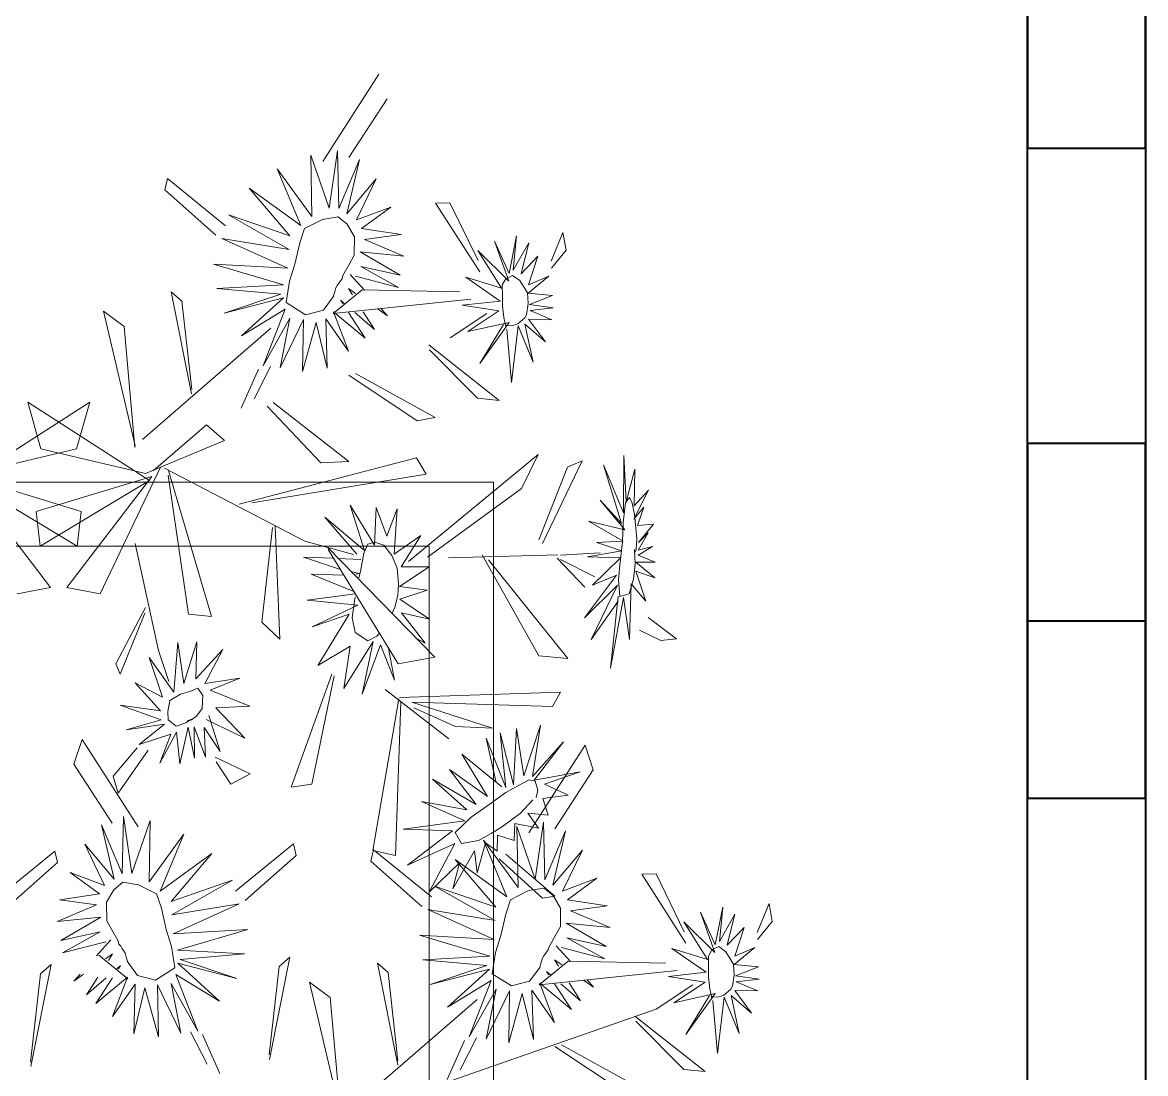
# Model space of a CAD drawing. Header units: inches. Extents: x -422522 to 22891, y -2973 to 414515.
# Drawn here: x 19929.81 to 19978.32, y 4545.96 to 4591.37 of the extents above; entities that cross this region are included whole.
import ezdxf

# ---------------------------------------------------------------- set-up
doc = ezdxf.new("R2010")
doc.units = ezdxf.units.IN
doc.header["$MEASUREMENT"] = 0
doc.layers.get('0').update_dxf_attribs({"lineweight": 40})
doc.layers.add('ARREDAMENTO', color=8, linetype='Continuous', lineweight=13)

msp = doc.modelspace()

# ---------------------------------------------------------------- linework, layer by layer
for p, q in [((19973.21722, 4557.85847), (19973.21722, 4698.25484)), ((19973.21722, 4565.51666), (19978.32267, 4565.51666)), ((19973.21722, 4417.46211), (19973.21722, 4557.85847))]:
    msp.add_line(p, q)
msp.add_lwpolyline([(19788.34874, 5106.85792), (19978.32267, 5106.68393), (19978.32267, 4396.68393), (19328.32267, 4396.68393)])
for points in [[(19973.21722, 4601.25484), (19973.21722, 4585.93847), (19978.32267, 4585.93847), (19978.32267, 4601.25484)], [(19973.21722, 4573.17484), (19973.21722, 4557.85847), (19978.32267, 4557.85847), (19978.32267, 4573.17484)]]:
    msp.add_lwpolyline(points, close=True)
at = {"layer": 'ARREDAMENTO', "linetype": 'Continuous'}
for p, q in [((19942.78577, 4585.36108, -27.27667), (19945.21254, 4589.14082, -27.27667)), ((19945.56506, 4588.07597, -27.27667), (19943.91164, 4585.52968, -27.27667)), ((19942.26334, 4585.63739, -27.27667), (19943.06451, 4583.34531, -27.27667)), ((19942.31752, 4582.99232, -27.27667), (19942.26334, 4585.63739, -27.27667)), ((19943.06451, 4583.34531, -27.27667), (19943.42351, 4585.81687, -27.27667)), ((19943.42351, 4585.81687, -27.27667), (19943.4814, 4583.3265, -27.27667)), ((19943.4814, 4583.3265, -27.27667), (19944.36548, 4585.44736, -27.27667)), ((19944.36548, 4585.44736, -27.27667), (19943.82344, 4583.09786, -27.27667)), ((19940.82035, 4585.04872, -27.27667), (19942.31752, 4582.99232, -27.27667)), ((19941.83466, 4582.59188, -27.27667), (19940.82035, 4585.04872, -27.27667)), ((19935.96326, 4584.13197, -27.27667), (19936.07707, 4584.62846, -27.27667)), ((19936.07707, 4584.62846, -27.27667), (19938.57956, 4582.58836, -27.27667)), ((19939.60089, 4584.2136, -27.27667), (19941.83466, 4582.59188, -27.27667)), ((19941.35645, 4582.14387, -27.27667), (19939.60089, 4584.2136, -27.27667)), ((19943.82344, 4583.09786, -27.27667), (19945.09579, 4584.61596, -27.27667)), ((19945.09579, 4584.61596, -27.27667), (19944.23825, 4582.8366, -27.27667)), ((19938.16268, 4582.17608, -27.27667), (19935.96326, 4584.13197, -27.27667)), ((19944.23825, 4582.8366, -27.27667), (19945.7207, 4583.39529, -27.27667)), ((19945.7207, 4583.39529, -27.27667), (19944.45243, 4582.46966, -27.27667)), ((19948.27871, 4583.58082, -27.27667), (19947.65854, 4583.56833, -27.27667)), ((19947.65854, 4583.56833, -27.27667), (19949.56172, 4580.59791, -27.27667)), ((19949.49932, 4581.08782, -27.27667), (19948.27871, 4583.58082, -27.27667)), ((19938.71625, 4583.05614, -27.27667), (19941.35645, 4582.14387, -27.27667)), ((19941.3367, 4581.56614, -27.27667), (19938.71625, 4583.05614, -27.27667)), ((19944.45243, 4582.46966, -27.27667), (19946.17252, 4582.20816, -27.27667)), ((19953.15771, 4582.29958, -27.27667), (19952.6426, 4581.05281, -27.27667)), ((19953.29857, 4581.52739, -27.27667), (19953.15771, 4582.29958, -27.27667)), ((19941.28161, 4580.74841, -27.27667), (19938.4283, 4582.04094, -27.27667)), ((19938.4283, 4582.04094, -27.27667), (19941.3367, 4581.56614, -27.27667)), ((19946.17252, 4582.20816, -27.27667), (19944.58289, 4581.99468, -27.27667)), ((19944.58289, 4581.99468, -27.27667), (19946.29207, 4581.2693, -27.27667)), ((19950.20183, 4581.92585, -27.27667), (19950.81595, 4580.1951, -27.27667)), ((19950.83474, 4580.51728, -27.27667), (19950.20183, 4581.92585, -27.27667)), ((19951.15902, 4582.14544, -27.27667), (19950.83474, 4580.51728, -27.27667)), ((19951.01306, 4580.66279, -27.27667), (19951.15902, 4582.14544, -27.27667)), ((19951.68037, 4581.851, -27.27667), (19951.01306, 4580.66279, -27.27667)), ((19951.34773, 4580.51237, -27.27667), (19951.68037, 4581.851, -27.27667)), ((19944.39895, 4581.45656, -27.27667), (19946.12785, 4580.44665, -27.27667)), ((19946.29207, 4581.2693, -27.27667), (19944.39895, 4581.45656, -27.27667)), ((19949.48337, 4581.51343, -27.27667), (19950.50743, 4579.88534, -27.27667)), ((19950.81595, 4580.1951, -27.27667), (19949.48337, 4581.51343, -27.27667)), ((19952.08078, 4581.27218, -27.27667), (19951.34773, 4580.51237, -27.27667)), ((19951.67548, 4580.03376, -27.27667), (19952.08078, 4581.27218, -27.27667)), ((19952.66138, 4580.75496, -27.27667), (19953.29857, 4581.52739, -27.27667)), ((19938.05772, 4580.93118, -27.27667), (19941.28161, 4580.74841, -27.27667)), ((19941.09249, 4580.03551, -27.27667), (19938.05772, 4580.93118, -27.27667)), ((19944.42547, 4580.82789, -27.27667), (19946.06185, 4579.91958, -27.27667)), ((19946.12785, 4580.44665, -27.27667), (19944.42547, 4580.82789, -27.27667)), ((19944.58429, 4579.79795, -27.27667), (19943.97164, 4580.47913, -27.27667)), ((19946.06185, 4579.91958, -27.27667), (19944.19154, 4580.40147, -27.27667)), ((19948.96086, 4580.35888, -27.27667), (19950.44596, 4579.33239, -27.27667)), ((19950.50743, 4579.88534, -27.27667), (19948.96086, 4580.35888, -27.27667)), ((19950.69415, 4580.29911, -27.27667), (19950.53781, 4580.03736, -27.27667)), ((19950.98348, 4580.44106, -27.27667), (19950.69415, 4580.29911, -27.27667)), ((19951.29393, 4580.21779, -27.27667), (19950.98348, 4580.44106, -27.27667)), ((19951.66013, 4579.67642, -27.27667), (19952.55151, 4580.40407, -27.27667)), ((19952.55151, 4580.40407, -27.27667), (19951.67548, 4580.03376, -27.27667)), ((19938.20177, 4579.87579, -27.27667), (19941.09249, 4580.03551, -27.27667)), ((19940.96873, 4579.62746, -27.27667), (19938.20177, 4579.87579, -27.27667)), ((19944.48113, 4579.81985, -27.27667), (19943.23003, 4578.79188, -27.27667)), ((19944.06712, 4579.59671, -27.27667), (19943.89112, 4579.87234, -27.27667)), ((19944.20297, 4579.6547, -27.27667), (19943.89112, 4579.87234, -27.27667)), ((19948.69942, 4579.72841, -27.27667), (19944.48113, 4579.81985, -27.27667)), ((19950.53781, 4580.03736, -27.27667), (19950.55129, 4579.57326, -27.27667)), ((19951.62401, 4579.68923, -27.27667), (19951.29393, 4580.21779, -27.27667)), ((19936.24105, 4579.73149, -27.27667), (19937.12031, 4575.31799, -27.27667)), ((19936.70373, 4579.33184, -27.27667), (19936.24105, 4579.73149, -27.27667)), ((19937.12704, 4575.51286, -27.27667), (19936.70373, 4579.33184, -27.27667)), ((19938.52886, 4578.80629, -27.27667), (19940.96873, 4579.62746, -27.27667)), ((19941.08211, 4579.47049, -27.27667), (19938.52886, 4578.80629, -27.27667)), ((19939.2727, 4577.82558, -27.27667), (19941.08211, 4579.47049, -27.27667)), ((19943.23003, 4578.79188, -27.27667), (19949.18543, 4579.41451, -27.27667)), ((19943.64446, 4579.22283, -27.27667), (19943.55067, 4579.36656, -27.27667)), ((19943.71531, 4579.22526, -27.27667), (19943.55067, 4579.36656, -27.27667)), ((19950.44596, 4579.33239, -27.27667), (19948.81147, 4579.15046, -27.27667)), ((19950.55129, 4579.57326, -27.27667), (19950.54783, 4579.1303, -27.27667)), ((19951.65595, 4579.22356, -27.27667), (19951.62401, 4579.68923, -27.27667)), ((19952.70949, 4579.57009, -27.27667), (19951.66013, 4579.67642, -27.27667)), ((19951.7082, 4579.17975, -27.27667), (19952.70949, 4579.57009, -27.27667)), ((19933.30676, 4578.90142, -27.27667), (19934.67887, 4573.07543, -27.27667)), ((19934.20917, 4578.23862, -27.27667), (19933.30676, 4578.90142, -27.27667)), ((19941.16114, 4578.97924, -27.27667), (19939.2727, 4577.82558, -27.27667)), ((19940.21048, 4576.54019, -27.27667), (19941.16114, 4578.97924, -27.27667)), ((19943.25284, 4578.87091, -27.27667), (19943.89904, 4577.17029, -27.27667)), ((19944.62003, 4577.7274, -27.27667), (19943.25284, 4578.87091, -27.27667)), ((19943.8978, 4578.83446, -27.27667), (19944.62003, 4577.7274, -27.27667)), ((19944.16541, 4578.839, -27.27667), (19945.01768, 4578.10749, -27.27667)), ((19944.5294, 4578.87243, -27.27667), (19945.01768, 4578.10749, -27.27667)), ((19945.14335, 4578.99818, -27.27667), (19945.57382, 4578.69758, -27.27667)), ((19945.29683, 4579.00564, -27.27667), (19945.57382, 4578.69758, -27.27667)), ((19948.81147, 4579.15046, -27.27667), (19950.39451, 4578.90812, -27.27667)), ((19950.39451, 4578.90812, -27.27667), (19949.05131, 4578.01642, -27.27667)), ((19950.54783, 4579.1303, -27.27667), (19950.60699, 4578.61776, -27.27667)), ((19951.58717, 4578.73595, -27.27667), (19951.65595, 4579.22356, -27.27667)), ((19952.7364, 4579.04017, -27.27667), (19951.7082, 4579.17975, -27.27667)), ((19951.7378, 4578.92345, -27.27667), (19952.7364, 4579.04017, -27.27667)), ((19952.67187, 4578.52731, -27.27667), (19951.7378, 4578.92345, -27.27667)), ((19941.36595, 4578.59959, -27.27667), (19940.21048, 4576.54019, -27.27667)), ((19940.9481, 4576.44928, -27.27667), (19941.36595, 4578.59959, -27.27667)), ((19941.95492, 4578.5337, -27.27667), (19940.9481, 4576.44928, -27.27667)), ((19941.91448, 4576.28675, -27.27667), (19941.95492, 4578.5337, -27.27667)), ((19942.49764, 4578.4108, -27.27667), (19941.91448, 4576.28675, -27.27667)), ((19942.97954, 4576.42648, -27.27667), (19942.49764, 4578.4108, -27.27667)), ((19942.91917, 4578.56, -27.27667), (19942.97954, 4576.42648, -27.27667)), ((19943.89904, 4577.17029, -27.27667), (19942.91917, 4578.56, -27.27667)), ((19948.28575, 4577.73943, -27.27667), (19949.86534, 4578.79581, -27.27667)), ((19949.05131, 4578.01642, -27.27667), (19950.83834, 4578.41059, -27.27667)), ((19950.83834, 4578.41059, -27.27667), (19949.56316, 4576.64218, -27.27667)), ((19950.60699, 4578.61776, -27.27667), (19950.69308, 4578.21275, -27.27667)), ((19950.98856, 4578.27443, -27.27667), (19951.20491, 4578.35231, -27.27667)), ((19951.20491, 4578.35231, -27.27667), (19951.51532, 4578.60711, -27.27667)), ((19951.51532, 4578.60711, -27.27667), (19951.58717, 4578.73595, -27.27667)), ((19951.51918, 4578.33789, -27.27667), (19952.39986, 4577.5724, -27.27667)), ((19951.87392, 4576.69199, -27.27667), (19951.51918, 4578.33789, -27.27667)), ((19952.39986, 4577.5724, -27.27667), (19951.67747, 4578.54468, -27.27667)), ((19951.67747, 4578.54468, -27.27667), (19952.67187, 4578.52731, -27.27667)), ((19934.67368, 4573.00847, -27.27667), (19934.20917, 4578.23862, -27.27667)), ((19940.5457, 4578.16472, -27.27667), (19934.99332, 4573.35415, -27.27667)), ((19949.56316, 4576.64218, -27.27667), (19950.58434, 4578.32576, -27.27667)), ((19950.66425, 4578.31956, -27.27667), (19950.77108, 4578.26142, -27.27667)), ((19950.72922, 4578.12025, -27.27667), (19950.93414, 4575.81877, -27.27667)), ((19950.77108, 4578.26142, -27.27667), (19950.98856, 4578.27443, -27.27667)), ((19950.93414, 4575.81877, -27.27667), (19951.22297, 4578.26621, -27.27667)), ((19951.22297, 4578.26621, -27.27667), (19951.87392, 4576.69199, -27.27667)), ((19947.35895, 4577.4408, -27.27667), (19950.40255, 4575.04217, -27.27667)), ((19949.47314, 4575.14124, -27.27667), (19947.40106, 4577.22871, -27.27667)), ((19939.81549, 4575.11563, -27.27667), (19940.52605, 4576.50899, -27.27667)), ((19939.25675, 4574.70764, -27.27667), (19940.00627, 4576.38765, -27.27667)), ((19946.86212, 4574.16487, -27.27667), (19943.91008, 4576.12522, -27.27667)), ((19944.19228, 4576.20434, -27.27667), (19947.64236, 4574.29964, -27.27667)), ((19927.45832, 4571.57885, -27.27667), (19932.71849, 4574.9579, -27.27667)), ((19930.03889, 4574.9579, -27.27667), (19930.61079, 4572.9464, -27.27667)), ((19935.29906, 4571.57885, -27.27667), (19930.03889, 4574.9579, -27.27667)), ((19932.71849, 4574.9579, -27.27667), (19932.14658, 4572.9464, -27.27667)), ((19940.64725, 4574.94338, -27.27667), (19943.91435, 4572.40607, -27.27667)), ((19950.40255, 4575.04217, -27.27667), (19949.47314, 4575.14124, -27.27667)), ((19942.70481, 4572.34501, -27.27667), (19940.38473, 4574.79533, -27.27667)), ((19937.7613, 4573.98154, -27.27667), (19935.47526, 4572.0166, -27.27667)), ((19938.54576, 4573.30765, -27.27667), (19937.7613, 4573.98154, -27.27667)), ((19947.64236, 4574.29964, -27.27667), (19946.86212, 4574.16487, -27.27667)), ((19935.12175, 4571.88232, -27.27667), (19938.54576, 4573.30765, -27.27667)), ((19932.14658, 4572.9464, -27.27667), (19927.63563, 4571.88232, -27.27667)), ((19930.61079, 4572.9464, -27.27667), (19935.12175, 4571.88232, -27.27667)), ((19946.83829, 4572.56335, -27.27667), (19939.17795, 4570.5639, -27.27667)), ((19952.09354, 4572.70455, -27.27667), (19946.49148, 4568.0777, -27.27667)), ((19947.24329, 4571.85144, -27.27667), (19946.83829, 4572.56335, -27.27667)), ((19951.37495, 4571.23689, -27.27667), (19952.09354, 4572.70455, -27.27667)), ((19955.79135, 4572.65826, -27.27667), (19955.76684, 4570.1903, -27.27667)), ((19955.89016, 4570.66376, -27.27667), (19955.79135, 4572.65826, -27.27667)), ((19935.77885, 4572.15471, -27.27667), (19933.17016, 4566.67798, -27.27667)), ((19942.00684, 4568.95662, -27.27667), (19935.95137, 4572.11436, -27.27667)), ((19943.91435, 4572.40607, -27.27667), (19942.70481, 4572.34501, -27.27667)), ((19953.3495, 4572.15254, -27.27667), (19952.11044, 4569.01495, -27.27667)), ((19952.27417, 4568.86075, -27.27667), (19953.98211, 4572.43354, -27.27667)), ((19953.98211, 4572.43354, -27.27667), (19953.3495, 4572.15254, -27.27667)), ((19954.91298, 4572.25838, -27.27667), (19955.68777, 4569.72828, -27.27667)), ((19955.76684, 4570.1903, -27.27667), (19954.91298, 4572.25838, -27.27667)), ((19956.25899, 4572.06931, -27.27667), (19955.89016, 4570.66376, -27.27667)), ((19956.22908, 4570.48805, -27.27667), (19956.25899, 4572.06931, -27.27667)), ((19931.02137, 4566.95757, -27.27667), (19927.36063, 4571.75998, -27.27667)), ((19927.36063, 4571.75998, -27.27667), (19932.34812, 4570.24026, -27.27667)), ((19932.18014, 4568.7384, -27.27667), (19927.45832, 4571.57885, -27.27667)), ((19935.39675, 4571.75998, -27.27667), (19930.40925, 4570.24026, -27.27667)), ((19930.57723, 4568.7384, -27.27667), (19935.29906, 4571.57885, -27.27667)), ((19931.73601, 4566.95757, -27.27667), (19935.39675, 4571.75998, -27.27667)), ((19936.98459, 4565.80268, -27.27667), (19936.10368, 4571.81287, -27.27667)), ((19936.12765, 4572.01312, -27.27667), (19937.98055, 4565.69845, -27.27667)), ((19939.72531, 4570.60901, -27.27667), (19947.24329, 4571.85144, -27.27667)), ((19947.30565, 4568.27364, -27.27667), (19951.37495, 4571.23689, -27.27667)), ((19956.22177, 4569.91593, -27.27667), (19956.85038, 4571.16196, -27.27667)), ((19956.85038, 4571.16196, -27.27667), (19956.22908, 4570.48805, -27.27667)), ((19954.77017, 4570.73573, -27.27667), (19955.83259, 4569.44317, -27.27667)), ((19955.68777, 4569.72828, -27.27667), (19954.77017, 4570.73573, -27.27667)), ((19930.40925, 4570.24026, -27.27667), (19930.57723, 4568.7384, -27.27667)), ((19932.34812, 4570.24026, -27.27667), (19932.18014, 4568.7384, -27.27667)), ((19943.96678, 4570.51303, -27.27667), (19944.58817, 4568.55761, -27.27667)), ((19945.02078, 4568.79297, -27.27667), (19943.96678, 4570.51303, -27.27667)), ((19945.09721, 4570.41543, -27.27667), (19945.02078, 4568.79297, -27.27667)), ((19945.5456, 4569.18051, -27.27667), (19945.09721, 4570.41543, -27.27667)), ((19945.99547, 4570.35566, -27.27667), (19945.5456, 4569.18051, -27.27667)), ((19945.86189, 4568.39412, -27.27667), (19945.99547, 4570.35566, -27.27667)), ((19956.64517, 4570.43084, -27.27667), (19956.22177, 4569.91593, -27.27667)), ((19956.37324, 4569.63526, -27.27667), (19956.64517, 4570.43084, -27.27667)), ((19940.72707, 4569.60833, -27.27667), (19940.93415, 4564.72823, -27.27667)), ((19942.87521, 4569.99519, -27.27667), (19944.2539, 4568.39436, -27.27667)), ((19944.58817, 4568.55761, -27.27667), (19942.87521, 4569.99519, -27.27667)), ((19954.26647, 4569.82362, -27.27667), (19955.75769, 4568.95604, -27.27667)), ((19955.83259, 4569.44317, -27.27667), (19954.26647, 4569.82362, -27.27667)), ((19957.07636, 4569.6903, -27.27667), (19956.37324, 4569.63526, -27.27667)), ((19956.42164, 4568.90454, -27.27667), (19957.07636, 4569.6903, -27.27667)), ((19940.15385, 4565.45573, -27.27667), (19940.60591, 4569.55708, -27.27667)), ((19947.01913, 4569.20067, -27.27667), (19945.86189, 4568.39412, -27.27667)), ((19946.17273, 4567.85709, -27.27667), (19947.01913, 4569.20067, -27.27667)), ((19956.4017, 4568.56743, -27.27667), (19956.83736, 4569.32042, -27.27667)), ((19956.83736, 4569.32042, -27.27667), (19956.42164, 4568.90454, -27.27667)), ((19935.68307, 4564.23286, -27.27667), (19934.68634, 4568.85753, -27.27667)), ((19942.00684, 4568.95662, -27.27667), (19944.11319, 4568.38901, -27.27667)), ((19947.62504, 4563.95134, -27.27667), (19943.00418, 4568.68326, -27.27667)), ((19944.72681, 4568.83074, -27.27667), (19944.56053, 4568.4403, -27.27667)), ((19945.03656, 4568.91629, -27.27667), (19944.72681, 4568.83074, -27.27667)), ((19945.41655, 4568.79215, -27.27667), (19945.03656, 4568.91629, -27.27667)), ((19945.77086, 4568.3364, -27.27667), (19945.41655, 4568.79215, -27.27667)), ((19955.75769, 4568.95604, -27.27667), (19954.62192, 4568.90468, -27.27667)), ((19954.62192, 4568.90468, -27.27667), (19955.7074, 4568.54665, -27.27667)), ((19957.02607, 4568.72314, -27.27667), (19956.4017, 4568.56743, -27.27667)), ((19956.41016, 4568.35763, -27.27667), (19957.02607, 4568.72314, -27.27667)), ((19943.5492, 4567.7353, -27.27667), (19941.95006, 4568.27427, -27.27667)), ((19943.21234, 4568.22194, -27.27667), (19941.95006, 4568.27427, -27.27667)), ((19943.01486, 4568.60649, -27.27667), (19946.04395, 4563.66746, -27.27667)), ((19943.43139, 4568.21283, -27.27667), (19944.43448, 4568.17125, -27.27667)), ((19944.56053, 4568.4403, -27.27667), (19944.41301, 4567.65495, -27.27667)), ((19946.00065, 4567.79075, -27.27667), (19945.77086, 4568.3364, -27.27667)), ((19952.93904, 4568.37132, -27.27667), (19948.21032, 4568.24632, -27.27667)), ((19952.11483, 4564.0024, -27.27667), (19949.66683, 4568.3624, -27.27667)), ((19949.94337, 4568.15237, -27.27667), (19953.36965, 4563.89162, -27.27667)), ((19954.11023, 4566.96677, -27.27667), (19952.90269, 4568.22592, -27.27667)), ((19953.04666, 4568.35625, -27.27667), (19954.76985, 4568.45832, -27.27667)), ((19953.0576, 4568.1735, -27.27667), (19954.53908, 4567.42529, -27.27667)), ((19955.7074, 4568.54665, -27.27667), (19954.22084, 4568.27851, -27.27667)), ((19954.22084, 4568.27851, -27.27667), (19955.64631, 4568.23766, -27.27667)), ((19955.64631, 4568.23766, -27.27667), (19954.44142, 4567.05631, -27.27667)), ((19957.14061, 4568.04705, -27.27667), (19956.41016, 4568.35763, -27.27667)), ((19946.06102, 4567.13374, -27.27667), (19946.00065, 4567.79075, -27.27667)), ((19946.10018, 4567.00124, -27.27667), (19947.38461, 4567.85269, -27.27667)), ((19947.38461, 4567.85269, -27.27667), (19946.17273, 4567.85709, -27.27667)), ((19956.30032, 4568.05743, -27.27667), (19957.14061, 4568.04705, -27.27667)), ((19957.126, 4567.38085, -27.27667), (19956.30032, 4568.05743, -27.27667)), ((19943.70093, 4567.48793, -27.27667), (19942.28249, 4567.53648, -27.27667)), ((19944.12918, 4566.78959, -27.27667), (19942.28249, 4567.53648, -27.27667)), ((19944.0819, 4567.63152, -27.27667), (19944.36133, 4567.55971, -27.27667)), ((19944.36133, 4567.55971, -27.27667), (19944.20118, 4567.52784, -27.27667)), ((19944.3429, 4567.37345, -27.27667), (19944.41301, 4567.65495, -27.27667)), ((19955.47732, 4567.49382, -27.27667), (19954.08455, 4565.64483, -27.27667)), ((19954.44142, 4567.05631, -27.27667), (19955.47732, 4567.49382, -27.27667)), ((19956.31257, 4567.6581, -27.27667), (19957.126, 4567.38085, -27.27667)), ((19956.74415, 4566.36477, -27.27667), (19956.31257, 4567.6581, -27.27667)), ((19929.58721, 4566.67798, -27.27667), (19931.02137, 4566.95757, -27.27667)), ((19933.17016, 4566.67798, -27.27667), (19931.73601, 4566.95757, -27.27667)), ((19946.0264, 4566.60859, -27.27667), (19946.06102, 4567.13374, -27.27667)), ((19947.29398, 4566.84386, -27.27667), (19946.10018, 4567.00124, -27.27667)), ((19946.10751, 4566.45788, -27.27667), (19947.29398, 4566.84386, -27.27667)), ((19954.08455, 4565.64483, -27.27667), (19955.51186, 4567.06288, -27.27667)), ((19955.51186, 4567.06288, -27.27667), (19954.38315, 4564.71043, -27.27667)), ((19956.03496, 4564.7167, -27.27667), (19956.1032, 4567.11167, -27.27667)), ((19956.1032, 4567.11167, -27.27667), (19956.74415, 4566.36477, -27.27667)), ((19944.19318, 4566.68524, -27.27667), (19942.1146, 4566.4091, -27.27667)), ((19942.1146, 4566.4091, -27.27667), (19944.29935, 4566.18976, -27.27667)), ((19944.15982, 4566.38485, -27.27667), (19944.05348, 4565.65121, -27.27667)), ((19944.18592, 4566.56181, -27.27667), (19944.15982, 4566.38485, -27.27667)), ((19945.90158, 4566.11532, -27.27667), (19946.0264, 4566.60859, -27.27667)), ((19947.38896, 4565.59661, -27.27667), (19946.10751, 4566.45788, -27.27667)), ((19954.38315, 4564.71043, -27.27667), (19955.54462, 4566.36821, -27.27667)), ((19955.53653, 4566.58295, -27.27667), (19955.2151, 4563.47565, -27.27667)), ((19955.2151, 4563.47565, -27.27667), (19955.76706, 4566.52522, -27.27667)), ((19955.76706, 4566.52522, -27.27667), (19956.03496, 4564.7167, -27.27667)), ((19935.13248, 4566.08786, -27.27667), (19933.84816, 4563.66111, -27.27667)), ((19934.03892, 4563.20842, -27.27667), (19935.0971, 4565.848, -27.27667)), ((19937.98055, 4565.69845, -27.27667), (19936.98459, 4565.80268, -27.27667)), ((19944.29935, 4566.18976, -27.27667), (19942.32826, 4565.25717, -27.27667)), ((19942.32826, 4565.25717, -27.27667), (19943.92934, 4565.80526, -27.27667)), ((19943.92934, 4565.80526, -27.27667), (19942.57658, 4563.59459, -27.27667)), ((19945.77739, 4565.84339, -27.27667), (19945.90158, 4566.11532, -27.27667)), ((19946.18555, 4565.86918, -27.27667), (19947.38896, 4565.59661, -27.27667)), ((19947.20884, 4564.54991, -27.27667), (19946.18555, 4565.86918, -27.27667)), ((19940.93415, 4564.72823, -27.27667), (19940.15385, 4565.45573, -27.27667)), ((19944.05348, 4565.65121, -27.27667), (19944.18299, 4565.00866, -27.27667)), ((19956.84555, 4565.66324, -27.27667), (19958.063, 4564.74694, -27.27667)), ((19944.18299, 4565.00866, -27.27667), (19944.73054, 4564.65246, -27.27667)), ((19944.73054, 4564.65246, -27.27667), (19945.11784, 4564.86146, -27.27667)), ((19945.23297, 4564.98976, -27.27667), (19945.11784, 4564.86146, -27.27667)), ((19946.83615, 4564.7592, -27.27667), (19947.20884, 4564.54991, -27.27667)), ((19957.38775, 4564.67125, -27.27667), (19956.45987, 4565.11376, -27.27667)), ((19936.34696, 4562.43658, -27.27667), (19936.522, 4564.58552, -27.27667)), ((19936.522, 4564.58552, -27.27667), (19936.78563, 4562.80667, -27.27667)), ((19936.78563, 4562.80667, -27.27667), (19937.34382, 4564.60934, -27.27667)), ((19937.34382, 4564.60934, -27.27667), (19937.30392, 4563.01579, -27.27667)), ((19937.30392, 4563.01579, -27.27667), (19938.46459, 4564.2798, -27.27667)), ((19938.46459, 4564.2798, -27.27667), (19937.68907, 4562.80405, -27.27667)), ((19942.57658, 4563.59459, -27.27667), (19943.96399, 4564.41818, -27.27667)), ((19943.6986, 4562.59131, -27.27667), (19944.96375, 4564.62942, -27.27667)), ((19943.96399, 4564.41818, -27.27667), (19943.6986, 4562.59131, -27.27667)), ((19944.96375, 4564.62942, -27.27667), (19944.49051, 4562.35562, -27.27667)), ((19944.49051, 4562.35562, -27.27667), (19945.27383, 4564.48086, -27.27667)), ((19945.27383, 4564.48086, -27.27667), (19945.88522, 4562.95447, -27.27667)), ((19945.63058, 4564.34148, -27.27667), (19945.88522, 4562.95447, -27.27667)), ((19958.063, 4564.74694, -27.27667), (19957.38775, 4564.67125, -27.27667)), ((19935.2828, 4563.92711, -27.27667), (19936.34696, 4562.43658, -27.27667)), ((19935.86145, 4562.2182, -27.27667), (19935.2828, 4563.92711, -27.27667)), ((19935.68307, 4564.23286, -27.27667), (19936.14, 4562.89725, -27.27667)), ((19946.04395, 4563.66746, -27.27667), (19947.62504, 4563.95134, -27.27667)), ((19953.36965, 4563.89162, -27.27667), (19952.11483, 4564.0024, -27.27667)), ((19933.84816, 4563.66111, -27.27667), (19934.03892, 4563.20842, -27.27667)), ((19934.67983, 4562.84205, -27.27667), (19935.86145, 4562.2182, -27.27667)), ((19935.78244, 4561.63154, -27.27667), (19934.67983, 4562.84205, -27.27667)), ((19937.68907, 4562.80405, -27.27667), (19939.19703, 4563.04407, -27.27667)), ((19939.19703, 4563.04407, -27.27667), (19937.91778, 4562.51683, -27.27667)), ((19941.42518, 4558.33059, -27.27667), (19943.17563, 4563.20701, -27.27667)), ((19943.2708, 4563.13898, -27.27667), (19942.31404, 4558.46374, -27.27667)), ((19937.91778, 4562.51683, -27.27667), (19939.63891, 4561.8376, -27.27667)), ((19948.23048, 4560.41657, -27.27667), (19945.48468, 4562.55631, -27.27667)), ((19946.09395, 4562.21265, -27.27667), (19953.05628, 4562.44053, -27.27667)), ((19953.05628, 4562.44053, -27.27667), (19952.707, 4561.8209, -27.27667)), ((19934.03586, 4561.87476, -27.27667), (19935.78244, 4561.63154, -27.27667)), ((19935.81109, 4561.24526, -27.27667), (19934.03586, 4561.87476, -27.27667)), ((19946.07209, 4562.14702, -27.27667), (19944.95328, 4555.59798, -27.27667)), ((19945.93212, 4555.38054, -27.27667), (19946.16258, 4562.01866, -27.27667)), ((19946.63043, 4562.00933, -27.27667), (19950.11525, 4560.87673, -27.27667)), ((19952.707, 4561.8209, -27.27667), (19946.63043, 4562.00933, -27.27667)), ((19937.86687, 4561.42935, -27.27667), (19938.34885, 4559.87616, -27.27667)), ((19939.63891, 4561.8376, -27.27667), (19938.16842, 4561.75628, -27.27667)), ((19938.16842, 4561.75628, -27.27667), (19939.41391, 4560.44707, -27.27667)), ((19948.51474, 4560.95367, -27.27667), (19946.71931, 4561.75321, -27.27667)), ((19934.29583, 4560.80366, -27.27667), (19935.81109, 4561.24526, -27.27667)), ((19935.94726, 4561.05951, -27.27667), (19934.29583, 4560.80366, -27.27667)), ((19934.8495, 4560.17459, -27.27667), (19935.94726, 4561.05951, -27.27667)), ((19936.97441, 4560.92604, -27.27667), (19936.61738, 4559.34355, -27.27667)), ((19937.2474, 4559.59108, -27.27667), (19936.97441, 4560.92604, -27.27667)), ((19937.2343, 4560.93271, -27.27667), (19937.2474, 4559.59108, -27.27667)), ((19937.7194, 4559.63531, -27.27667), (19937.2343, 4560.93271, -27.27667)), ((19937.65957, 4560.91324, -27.27667), (19937.7194, 4559.63531, -27.27667)), ((19938.34885, 4559.87616, -27.27667), (19937.65957, 4560.91324, -27.27667)), ((19939.41391, 4560.44707, -27.27667), (19937.75257, 4561.24964, -27.27667)), ((19950.11525, 4560.87673, -27.27667), (19948.51474, 4560.95367, -27.27667)), ((19952.18516, 4561.01177, -27.27667), (19951.47062, 4558.81636, -27.27667)), ((19951.83986, 4558.79268, -27.27667), (19952.18516, 4561.01177, -27.27667)), ((19932.38701, 4560.39546, -27.27667), (19932.0345, 4559.33061, -27.27667)), ((19934.81379, 4556.61571, -27.27667), (19932.38701, 4560.39546, -27.27667)), ((19936.22276, 4560.62049, -27.27667), (19934.8495, 4560.17459, -27.27667)), ((19936.47283, 4560.71563, -27.27667), (19935.74933, 4559.37049, -27.27667)), ((19935.74933, 4559.37049, -27.27667), (19936.22276, 4560.62049, -27.27667)), ((19936.61738, 4559.34355, -27.27667), (19936.47283, 4560.71563, -27.27667)), ((19949.84101, 4560.45163, -27.27667), (19950.25298, 4558.58713, -27.27667)), ((19950.69639, 4558.32366, -27.27667), (19949.84101, 4560.45163, -27.27667)), ((19950.44575, 4560.67364, -27.27667), (19950.69639, 4558.32366, -27.27667)), ((19951.02643, 4558.43248, -27.27667), (19950.44575, 4560.67364, -27.27667)), ((19951.15923, 4560.86228, -27.27667), (19951.02643, 4558.43248, -27.27667)), ((19951.47062, 4558.81636, -27.27667), (19951.15923, 4560.86228, -27.27667)), ((19933.73144, 4558.81289, -27.27667), (19934.76323, 4560.0331, -27.27667)), ((19935.24868, 4559.92808, -27.27667), (19933.94979, 4558.06842, -27.27667)), ((19951.68689, 4556.36206, -27.27667), (19954.11367, 4560.1418, -27.27667)), ((19953.18111, 4560.29705, -27.27667), (19951.83986, 4558.79268, -27.27667)), ((19951.92012, 4558.63207, -27.27667), (19953.18111, 4560.29705, -27.27667)), ((19954.11367, 4560.1418, -27.27667), (19954.46618, 4559.07696, -27.27667)), ((19938.13676, 4559.62318, -27.27667), (19939.64632, 4558.91324, -27.27667)), ((19938.80841, 4558.46621, -27.27667), (19938.18043, 4559.43122, -27.27667)), ((19948.78519, 4559.75671, -27.27667), (19949.89299, 4557.9328, -27.27667)), ((19950.51849, 4558.34242, -27.27667), (19948.78519, 4559.75671, -27.27667)), ((19932.0345, 4559.33061, -27.27667), (19933.68792, 4556.78432, -27.27667)), ((19948.25806, 4559.10042, -27.27667), (19949.4081, 4557.582, -27.27667)), ((19949.89299, 4557.9328, -27.27667), (19948.25806, 4559.10042, -27.27667)), ((19953.9031, 4559.00116, -27.27667), (19951.92012, 4558.63207, -27.27667)), ((19952.35857, 4558.46364, -27.27667), (19953.9031, 4559.00116, -27.27667)), ((19954.46618, 4559.07696, -27.27667), (19952.81276, 4556.53067, -27.27667)), ((19933.94979, 4558.06842, -27.27667), (19933.73144, 4558.81289, -27.27667)), ((19939.64632, 4558.91324, -27.27667), (19938.80841, 4558.46621, -27.27667)), ((19942.31404, 4558.46374, -27.27667), (19941.42518, 4558.33059, -27.27667)), ((19947.52649, 4558.67915, -27.27667), (19949.00118, 4557.35961, -27.27667)), ((19949.4081, 4557.582, -27.27667), (19947.52649, 4558.67915, -27.27667)), ((19951.69843, 4558.64431, -27.27667), (19951.2351, 4558.41133, -27.27667)), ((19951.96011, 4558.58912, -27.27667), (19951.69843, 4558.64431, -27.27667)), ((19952.07806, 4558.1966, -27.27667), (19951.96011, 4558.58912, -27.27667)), ((19953.38526, 4557.98562, -27.27667), (19952.35857, 4558.46364, -27.27667)), ((19950.69757, 4558.09946, -27.27667), (19949.97756, 4557.58768, -27.27667)), ((19951.2351, 4558.41133, -27.27667), (19950.69757, 4558.09946, -27.27667)), ((19951.99817, 4557.88403, -27.27667), (19952.07806, 4558.1966, -27.27667)), ((19952.28521, 4557.83693, -27.27667), (19953.38526, 4557.98562, -27.27667)), ((19947.04972, 4557.71519, -27.27667), (19948.9267, 4556.87736, -27.27667)), ((19949.00118, 4557.35961, -27.27667), (19947.04972, 4557.71519, -27.27667)), ((19949.97756, 4557.58768, -27.27667), (19949.19915, 4557.04049, -27.27667)), ((19951.32084, 4557.20455, -27.27667), (19951.85446, 4557.78569, -27.27667)), ((19952.52041, 4557.1215, -27.27667), (19952.28521, 4557.83693, -27.27667)), ((19934.17605, 4557.07151, -27.27667), (19934.11815, 4554.58113, -27.27667)), ((19934.53504, 4554.59994, -27.27667), (19934.17605, 4557.07151, -27.27667)), ((19949.19915, 4557.04049, -27.27667), (19948.49752, 4556.36786, -27.27667)), ((19950.54702, 4556.63713, -27.27667), (19951.32084, 4557.20455, -27.27667)), ((19951.64856, 4557.20405, -27.27667), (19952.52041, 4557.1215, -27.27667)), ((19952.09972, 4556.56148, -27.27667), (19951.64856, 4557.20405, -27.27667)), ((19933.23407, 4556.70199, -27.27667), (19933.77611, 4554.35249, -27.27667)), ((19934.11815, 4554.58113, -27.27667), (19933.23407, 4556.70199, -27.27667)), ((19935.33621, 4556.89203, -27.27667), (19934.53504, 4554.59994, -27.27667)), ((19935.28203, 4554.24696, -27.27667), (19935.33621, 4556.89203, -27.27667)), ((19948.9267, 4556.87736, -27.27667), (19946.25824, 4556.52169, -27.27667)), ((19946.25824, 4556.52169, -27.27667), (19948.39265, 4556.45078, -27.27667)), ((19950.05903, 4556.32646, -27.27667), (19950.54702, 4556.63713, -27.27667)), ((19951.05078, 4556.03538, -27.27667), (19951.08264, 4556.76493, -27.27667)), ((19951.08264, 4556.76493, -27.27667), (19952.09972, 4556.56148, -27.27667)), ((19951.16447, 4556.63838, -27.27667), (19951.96564, 4554.34629, -27.27667)), ((19951.21865, 4553.99331, -27.27667), (19951.16447, 4556.63838, -27.27667)), ((19951.96564, 4554.34629, -27.27667), (19952.32463, 4556.81786, -27.27667)), ((19952.32463, 4556.81786, -27.27667), (19952.38252, 4554.32748, -27.27667)), ((19936.7792, 4556.30336, -27.27667), (19935.28203, 4554.24696, -27.27667)), ((19935.76489, 4553.84652, -27.27667), (19936.7792, 4556.30336, -27.27667)), ((19948.39265, 4556.45078, -27.27667), (19946.44046, 4554.96382, -27.27667)), ((19948.49752, 4556.36786, -27.27667), (19948.7769, 4555.9031, -27.27667)), ((19948.7769, 4555.9031, -27.27667), (19949.5108, 4556.03535, -27.27667)), ((19949.5108, 4556.03535, -27.27667), (19950.05903, 4556.32646, -27.27667)), ((19949.72148, 4556.04971, -27.27667), (19951.21865, 4553.99331, -27.27667)), ((19950.73579, 4553.59287, -27.27667), (19949.72148, 4556.04971, -27.27667)), ((19950.31609, 4555.5745, -27.27667), (19950.33262, 4556.26535, -27.27667)), ((19950.33262, 4556.26535, -27.27667), (19951.05078, 4556.03538, -27.27667)), ((19952.38252, 4554.32748, -27.27667), (19953.26661, 4556.44834, -27.27667)), ((19953.26661, 4556.44834, -27.27667), (19952.72457, 4554.09884, -27.27667)), ((19931.21396, 4555.57042, -27.27667), (19928.71147, 4553.53032, -27.27667)), ((19931.32776, 4555.07393, -27.27667), (19931.21396, 4555.57042, -27.27667)), ((19932.50376, 4555.8706, -27.27667), (19933.36131, 4554.09124, -27.27667)), ((19933.77611, 4554.35249, -27.27667), (19932.50376, 4555.8706, -27.27667)), ((19941.52248, 4555.88309, -27.27667), (19939.02, 4553.84299, -27.27667)), ((19941.63629, 4555.38661, -27.27667), (19941.52248, 4555.88309, -27.27667)), ((19944.86439, 4555.13296, -27.27667), (19944.9782, 4555.62944, -27.27667)), ((19944.95328, 4555.59798, -27.27667), (19945.93212, 4555.38054, -27.27667)), ((19944.9782, 4555.62944, -27.27667), (19947.48068, 4553.58934, -27.27667)), ((19946.44046, 4554.96382, -27.27667), (19948.49219, 4555.90026, -27.27667)), ((19948.49219, 4555.90026, -27.27667), (19947.38224, 4553.79025, -27.27667)), ((19948.40195, 4553.94022, -27.27667), (19949.33326, 4555.58101, -27.27667)), ((19949.33326, 4555.58101, -27.27667), (19949.45744, 4554.63021, -27.27667)), ((19949.45744, 4554.63021, -27.27667), (19949.81777, 4555.92688, -27.27667)), ((19949.81777, 4555.92688, -27.27667), (19950.31609, 4555.5745, -27.27667)), ((19952.72457, 4554.09884, -27.27667), (19953.99692, 4555.61695, -27.27667)), ((19953.99692, 4555.61695, -27.27667), (19953.13937, 4553.83759, -27.27667)), ((19929.12835, 4553.11804, -27.27667), (19931.32776, 4555.07393, -27.27667)), ((19937.99867, 4555.46823, -27.27667), (19935.76489, 4553.84652, -27.27667)), ((19936.2431, 4553.3985, -27.27667), (19937.99867, 4555.46823, -27.27667)), ((19939.43687, 4553.43071, -27.27667), (19941.63629, 4555.38661, -27.27667)), ((19947.06381, 4553.17706, -27.27667), (19944.86439, 4555.13296, -27.27667)), ((19947.38224, 4553.79025, -27.27667), (19948.69319, 4555.06294, -27.27667)), ((19948.69319, 4555.06294, -27.27667), (19948.40195, 4553.94022, -27.27667)), ((19948.50201, 4555.21458, -27.27667), (19950.73579, 4553.59287, -27.27667)), ((19950.25758, 4553.14485, -27.27667), (19948.50201, 4555.21458, -27.27667)), ((19952.28172, 4553.53393, -27.27667), (19950.40559, 4555.23562, -27.27667)), ((19950.6889, 4555.436, -27.27667), (19952.80776, 4553.62786, -27.27667)), ((19931.87885, 4554.64993, -27.27667), (19933.14712, 4553.7243, -27.27667)), ((19933.36131, 4554.09124, -27.27667), (19931.87885, 4554.64993, -27.27667)), ((19957.17984, 4554.58181, -27.27667), (19956.55967, 4554.56931, -27.27667)), ((19956.55967, 4554.56931, -27.27667), (19958.46285, 4551.5989, -27.27667)), ((19958.40045, 4552.08881, -27.27667), (19957.17984, 4554.58181, -27.27667)), ((19938.8833, 4554.31078, -27.27667), (19936.2431, 4553.3985, -27.27667)), ((19936.26285, 4552.82077, -27.27667), (19938.8833, 4554.31078, -27.27667)), ((19953.13937, 4553.83759, -27.27667), (19954.62183, 4554.39628, -27.27667)), ((19954.62183, 4554.39628, -27.27667), (19953.35356, 4553.47065, -27.27667)), ((19933.14712, 4553.7243, -27.27667), (19931.42703, 4553.4628, -27.27667)), ((19947.61738, 4554.05713, -27.27667), (19950.25758, 4553.14485, -27.27667)), ((19950.23783, 4552.56712, -27.27667), (19947.61738, 4554.05713, -27.27667)), ((19952.80776, 4553.62786, -27.27667), (19952.28172, 4553.53393, -27.27667)), ((19933.01666, 4553.24931, -27.27667), (19931.30749, 4552.52393, -27.27667)), ((19931.42703, 4553.4628, -27.27667), (19933.01666, 4553.24931, -27.27667)), ((19939.17125, 4553.29557, -27.27667), (19936.26285, 4552.82077, -27.27667)), ((19936.31795, 4552.00305, -27.27667), (19939.17125, 4553.29557, -27.27667)), ((19953.35356, 4553.47065, -27.27667), (19955.07365, 4553.20915, -27.27667)), ((19955.07365, 4553.20915, -27.27667), (19953.48402, 4552.99566, -27.27667)), ((19960.06015, 4553.14642, -27.27667), (19959.73586, 4551.51826, -27.27667)), ((19959.91418, 4551.66377, -27.27667), (19960.06015, 4553.14642, -27.27667)), ((19962.05884, 4553.30056, -27.27667), (19961.54373, 4552.05379, -27.27667)), ((19962.1997, 4552.52837, -27.27667), (19962.05884, 4553.30056, -27.27667)), ((19931.30749, 4552.52393, -27.27667), (19933.2006, 4552.71119, -27.27667)), ((19933.2006, 4552.71119, -27.27667), (19931.47171, 4551.70128, -27.27667)), ((19947.32943, 4553.04192, -27.27667), (19950.23783, 4552.56712, -27.27667)), ((19950.18273, 4551.7494, -27.27667), (19947.32943, 4553.04192, -27.27667)), ((19953.48402, 4552.99566, -27.27667), (19955.19319, 4552.27028, -27.27667)), ((19959.10296, 4552.92683, -27.27667), (19959.71708, 4551.19608, -27.27667)), ((19959.73586, 4551.51826, -27.27667), (19959.10296, 4552.92683, -27.27667)), ((19960.58149, 4552.85198, -27.27667), (19959.91418, 4551.66377, -27.27667)), ((19960.24886, 4551.51336, -27.27667), (19960.58149, 4552.85198, -27.27667)), ((19939.54183, 4552.18581, -27.27667), (19936.31795, 4552.00305, -27.27667)), ((19936.50706, 4551.29014, -27.27667), (19939.54183, 4552.18581, -27.27667)), ((19953.30008, 4552.45754, -27.27667), (19955.02897, 4551.44763, -27.27667)), ((19955.19319, 4552.27028, -27.27667), (19953.30008, 4552.45754, -27.27667)), ((19958.38449, 4552.51441, -27.27667), (19959.40856, 4550.88632, -27.27667)), ((19959.71708, 4551.19608, -27.27667), (19958.38449, 4552.51441, -27.27667)), ((19960.9819, 4552.27317, -27.27667), (19960.24886, 4551.51336, -27.27667)), ((19960.5766, 4551.03474, -27.27667), (19960.9819, 4552.27317, -27.27667)), ((19961.56251, 4551.75594, -27.27667), (19962.1997, 4552.52837, -27.27667)), ((19931.47171, 4551.70128, -27.27667), (19933.17408, 4552.08252, -27.27667)), ((19933.17408, 4552.08252, -27.27667), (19931.53771, 4551.17422, -27.27667)), ((19933.01527, 4551.05258, -27.27667), (19933.62791, 4551.73376, -27.27667)), ((19946.95885, 4551.93216, -27.27667), (19950.18273, 4551.7494, -27.27667)), ((19949.99362, 4551.03649, -27.27667), (19946.95885, 4551.93216, -27.27667)), ((19953.3266, 4551.82887, -27.27667), (19954.96297, 4550.92056, -27.27667)), ((19955.02897, 4551.44763, -27.27667), (19953.3266, 4551.82887, -27.27667)), ((19931.53771, 4551.17422, -27.27667), (19933.40801, 4551.6561, -27.27667)), ((19939.39778, 4551.13042, -27.27667), (19936.50706, 4551.29014, -27.27667)), ((19953.48541, 4550.79893, -27.27667), (19952.87277, 4551.48011, -27.27667)), ((19954.96297, 4550.92056, -27.27667), (19953.09267, 4551.40245, -27.27667)), ((19957.86199, 4551.35987, -27.27667), (19959.34709, 4550.33337, -27.27667)), ((19959.40856, 4550.88632, -27.27667), (19957.86199, 4551.35987, -27.27667)), ((19959.59527, 4551.3001, -27.27667), (19959.43893, 4551.03835, -27.27667)), ((19959.88461, 4551.44204, -27.27667), (19959.59527, 4551.3001, -27.27667)), ((19960.19505, 4551.21877, -27.27667), (19959.88461, 4551.44204, -27.27667)), ((19960.52514, 4550.69022, -27.27667), (19960.19505, 4551.21877, -27.27667)), ((19960.56126, 4550.67741, -27.27667), (19961.45263, 4551.40506, -27.27667)), ((19961.45263, 4551.40506, -27.27667), (19960.5766, 4551.03474, -27.27667)), ((19933.11842, 4551.07448, -27.27667), (19934.36952, 4550.04651, -27.27667)), ((19933.39658, 4550.90934, -27.27667), (19933.70844, 4551.12697, -27.27667)), ((19933.53244, 4550.85135, -27.27667), (19933.70844, 4551.12697, -27.27667)), ((19936.51744, 4550.72512, -27.27667), (19939.07069, 4550.06092, -27.27667)), ((19938.32686, 4549.08021, -27.27667), (19936.51744, 4550.72512, -27.27667)), ((19936.63083, 4550.88209, -27.27667), (19939.39778, 4551.13042, -27.27667)), ((19939.07069, 4550.06092, -27.27667), (19936.63083, 4550.88209, -27.27667)), ((19941.3585, 4550.98613, -27.27667), (19940.47925, 4546.57263, -27.27667)), ((19940.89582, 4550.58647, -27.27667), (19941.3585, 4550.98613, -27.27667)), ((19945.60486, 4550.33282, -27.27667), (19945.14218, 4550.73248, -27.27667)), ((19945.14218, 4550.73248, -27.27667), (19946.02143, 4546.31898, -27.27667)), ((19947.1029, 4550.87677, -27.27667), (19949.99362, 4551.03649, -27.27667)), ((19949.86985, 4550.62844, -27.27667), (19947.1029, 4550.87677, -27.27667)), ((19953.38226, 4550.82083, -27.27667), (19952.13116, 4549.79286, -27.27667)), ((19952.96824, 4550.5977, -27.27667), (19952.79224, 4550.87332, -27.27667)), ((19953.1041, 4550.65569, -27.27667), (19952.79224, 4550.87332, -27.27667)), ((19957.60055, 4550.72939, -27.27667), (19953.38226, 4550.82083, -27.27667)), ((19959.43893, 4551.03835, -27.27667), (19959.45242, 4550.57424, -27.27667)), ((19960.55708, 4550.22454, -27.27667), (19960.52514, 4550.69022, -27.27667)), ((19930.16399, 4546.45482, -27.27667), (19930.58729, 4550.2738, -27.27667)), ((19931.04997, 4550.67345, -27.27667), (19930.17072, 4546.25995, -27.27667)), ((19930.58729, 4550.2738, -27.27667), (19931.04997, 4550.67345, -27.27667)), ((19932.30273, 4550.26028, -27.27667), (19932.02574, 4549.95222, -27.27667)), ((19932.45621, 4550.25282, -27.27667), (19932.02574, 4549.95222, -27.27667)), ((19933.88424, 4550.47989, -27.27667), (19934.04888, 4550.6212, -27.27667)), ((19933.95509, 4550.47747, -27.27667), (19934.04888, 4550.6212, -27.27667)), ((19936.43842, 4550.23388, -27.27667), (19938.32686, 4549.08021, -27.27667)), ((19937.38907, 4547.79482, -27.27667), (19936.43842, 4550.23388, -27.27667)), ((19940.47252, 4546.76749, -27.27667), (19940.89582, 4550.58647, -27.27667)), ((19946.02816, 4546.51384, -27.27667), (19945.60486, 4550.33282, -27.27667)), ((19947.42999, 4549.80727, -27.27667), (19949.86985, 4550.62844, -27.27667)), ((19949.98324, 4550.47147, -27.27667), (19947.42999, 4549.80727, -27.27667)), ((19948.17382, 4548.82656, -27.27667), (19949.98324, 4550.47147, -27.27667)), ((19952.13116, 4549.79286, -27.27667), (19958.08656, 4550.4155, -27.27667)), ((19952.54559, 4550.22382, -27.27667), (19952.45179, 4550.36755, -27.27667)), ((19952.61644, 4550.22624, -27.27667), (19952.45179, 4550.36755, -27.27667)), ((19959.34709, 4550.33337, -27.27667), (19957.7126, 4550.15145, -27.27667)), ((19959.45242, 4550.57424, -27.27667), (19959.44896, 4550.13129, -27.27667)), ((19960.4883, 4549.73694, -27.27667), (19960.55708, 4550.22454, -27.27667)), ((19961.61062, 4550.57108, -27.27667), (19960.56126, 4550.67741, -27.27667)), ((19960.60932, 4550.18074, -27.27667), (19961.61062, 4550.57108, -27.27667)), ((19933.07015, 4550.12707, -27.27667), (19932.58188, 4549.36212, -27.27667)), ((19933.43415, 4550.09363, -27.27667), (19932.58188, 4549.36212, -27.27667)), ((19932.97953, 4548.98204, -27.27667), (19934.34671, 4550.12555, -27.27667)), ((19933.70175, 4550.08909, -27.27667), (19932.97953, 4548.98204, -27.27667)), ((19934.34671, 4550.12555, -27.27667), (19933.70051, 4548.42493, -27.27667)), ((19933.70051, 4548.42493, -27.27667), (19934.68038, 4549.81464, -27.27667)), ((19934.68038, 4549.81464, -27.27667), (19934.62001, 4547.68112, -27.27667)), ((19935.64463, 4549.78834, -27.27667), (19936.65145, 4547.70392, -27.27667)), ((19935.68508, 4547.54138, -27.27667), (19935.64463, 4549.78834, -27.27667)), ((19936.23361, 4549.85423, -27.27667), (19937.38907, 4547.79482, -27.27667)), ((19936.65145, 4547.70392, -27.27667), (19936.23361, 4549.85423, -27.27667)), ((19942.20789, 4549.9024, -27.27667), (19943.58, 4544.07642, -27.27667)), ((19943.1103, 4549.23961, -27.27667), (19942.20789, 4549.9024, -27.27667)), ((19950.06226, 4549.98023, -27.27667), (19948.17382, 4548.82656, -27.27667)), ((19949.11161, 4547.54117, -27.27667), (19950.06226, 4549.98023, -27.27667)), ((19952.15397, 4549.8719, -27.27667), (19952.80017, 4548.17128, -27.27667)), ((19953.52115, 4548.72839, -27.27667), (19952.15397, 4549.8719, -27.27667)), ((19952.79893, 4549.83544, -27.27667), (19953.52115, 4548.72839, -27.27667)), ((19953.06653, 4549.83998, -27.27667), (19953.9188, 4549.10847, -27.27667)), ((19953.43053, 4549.87341, -27.27667), (19953.9188, 4549.10847, -27.27667)), ((19954.04447, 4549.99917, -27.27667), (19954.47494, 4549.69857, -27.27667)), ((19954.19795, 4550.00663, -27.27667), (19954.47494, 4549.69857, -27.27667)), ((19957.18688, 4548.74042, -27.27667), (19958.76646, 4549.79679, -27.27667)), ((19957.7126, 4550.15145, -27.27667), (19959.29564, 4549.9091, -27.27667)), ((19959.29564, 4549.9091, -27.27667), (19957.95244, 4549.01741, -27.27667)), ((19959.44896, 4550.13129, -27.27667), (19959.50812, 4549.61874, -27.27667)), ((19960.41645, 4549.6081, -27.27667), (19960.4883, 4549.73694, -27.27667)), ((19961.63752, 4550.04116, -27.27667), (19960.60932, 4550.18074, -27.27667)), ((19960.63893, 4549.92444, -27.27667), (19961.63752, 4550.04116, -27.27667)), ((19961.573, 4549.52829, -27.27667), (19960.63893, 4549.92444, -27.27667)), ((19934.62001, 4547.68112, -27.27667), (19935.10192, 4549.66543, -27.27667)), ((19935.10192, 4549.66543, -27.27667), (19935.68508, 4547.54138, -27.27667)), ((19943.57481, 4544.00945, -27.27667), (19943.1103, 4549.23961, -27.27667)), ((19950.26707, 4549.60058, -27.27667), (19949.11161, 4547.54117, -27.27667)), ((19949.84923, 4547.45027, -27.27667), (19950.26707, 4549.60058, -27.27667)), ((19950.85605, 4549.53469, -27.27667), (19949.84923, 4547.45027, -27.27667)), ((19950.8156, 4547.28773, -27.27667), (19950.85605, 4549.53469, -27.27667)), ((19951.39876, 4549.41178, -27.27667), (19950.8156, 4547.28773, -27.27667)), ((19951.88067, 4547.42746, -27.27667), (19951.39876, 4549.41178, -27.27667)), ((19951.8203, 4549.56099, -27.27667), (19951.88067, 4547.42746, -27.27667)), ((19952.80017, 4548.17128, -27.27667), (19951.8203, 4549.56099, -27.27667)), ((19957.95244, 4549.01741, -27.27667), (19959.73947, 4549.41157, -27.27667)), ((19959.73947, 4549.41157, -27.27667), (19958.46429, 4547.64316, -27.27667)), ((19958.46429, 4547.64316, -27.27667), (19959.48547, 4549.32675, -27.27667)), ((19959.50812, 4549.61874, -27.27667), (19959.5942, 4549.21374, -27.27667)), ((19959.56538, 4549.32055, -27.27667), (19959.67221, 4549.26241, -27.27667)), ((19959.67221, 4549.26241, -27.27667), (19959.88968, 4549.27542, -27.27667)), ((19959.83527, 4546.81975, -27.27667), (19960.1241, 4549.2672, -27.27667)), ((19959.88968, 4549.27542, -27.27667), (19960.10603, 4549.3533, -27.27667)), ((19960.10603, 4549.3533, -27.27667), (19960.41645, 4549.6081, -27.27667)), ((19960.1241, 4549.2672, -27.27667), (19960.77505, 4547.69298, -27.27667)), ((19960.42031, 4549.33888, -27.27667), (19961.30098, 4548.57338, -27.27667)), ((19960.77505, 4547.69298, -27.27667), (19960.42031, 4549.33888, -27.27667)), ((19960.57859, 4549.54566, -27.27667), (19961.573, 4549.52829, -27.27667)), ((19961.30098, 4548.57338, -27.27667), (19960.57859, 4549.54566, -27.27667)), ((19949.44683, 4549.16571, -27.27667), (19943.89445, 4544.35514, -27.27667)), ((19959.63035, 4549.12123, -27.27667), (19959.83527, 4546.81975, -27.27667)), ((19957.18688, 4548.74042, -27.27667), (19943.55658, 4543.99067, -27.27667)), ((19956.26007, 4548.44178, -27.27667), (19959.30367, 4546.04316, -27.27667)), ((19958.37427, 4546.14222, -27.27667), (19956.30218, 4548.22969, -27.27667)), ((19937.78407, 4546.37027, -27.27667), (19937.0735, 4547.76363, -27.27667)), ((19938.3428, 4545.96228, -27.27667), (19937.59328, 4547.64229, -27.27667)), ((19948.15787, 4545.70863, -27.27667), (19948.9074, 4547.38864, -27.27667)), ((19948.71661, 4546.11662, -27.27667), (19949.42718, 4547.50997, -27.27667)), ((19955.76325, 4545.16586, -27.27667), (19952.81121, 4547.12621, -27.27667)), ((19953.0934, 4547.20532, -27.27667), (19956.54349, 4545.30063, -27.27667)), ((19959.30367, 4546.04316, -27.27667), (19958.37427, 4546.14222, -27.27667))]:
    msp.add_line(p, q, dxfattribs=at)
at = {"layer": 'ARREDAMENTO', "linetype": 'Continuous', "elevation": -27.27667}
for points in [[(19943.65622, 4580.4322), (19943.92814, 4580.90863), (19944.1448, 4581.31012), (19944.15705, 4582.10592), (19943.84042, 4582.64835), (19943.44464, 4582.9679), (19942.76845, 4582.86101), (19941.99539, 4582.46284), (19941.78715, 4581.85154), (19941.57897, 4580.92156), (19941.34917, 4580.19245), (19941.20324, 4579.2676), (19942.04087, 4578.74452), (19942.81086, 4578.9437), (19943.26654, 4579.55573)], [(19943.65622, 4580.4322), (19943.61827, 4580.29887), (19943.54318, 4580.20837), (19943.49192, 4580.11611), (19943.4151, 4580.02723), (19943.35395, 4579.90312), (19943.30222, 4579.73384), (19943.25359, 4579.5584), (19943.26654, 4579.55573)], [(19956.24994, 4568.44479), (19956.31719, 4568.59386), (19956.34712, 4569.0597), (19956.30866, 4569.52078), (19956.2556, 4570.1125), (19956.15146, 4570.60365), (19956.04002, 4570.84136), (19955.86254, 4570.62606), (19955.7642, 4569.75729), (19955.72467, 4568.92876), (19955.61098, 4567.9416), (19955.56067, 4567.29313), (19955.61562, 4566.56685), (19956.02022, 4566.67984), (19956.21234, 4567.32227), (19956.27494, 4567.96979), (19956.2438, 4568.60461)], [(19936.94686, 4561.21776), (19937.11582, 4561.23843), (19937.32893, 4561.39704), (19937.58047, 4561.72785), (19937.59914, 4562.29223), (19937.38136, 4562.61228), (19937.03567, 4562.47072), (19936.64165, 4562.35312), (19936.18528, 4562.07855), (19936.09019, 4561.60767), (19936.11201, 4561.24212), (19936.45928, 4560.97272), (19936.86371, 4561.11649), (19937.09345, 4561.2738)], [(19933.94333, 4551.68683), (19933.67141, 4552.16327), (19933.45475, 4552.56476), (19933.4425, 4553.36056), (19933.75913, 4553.90299), (19934.15491, 4554.22254), (19934.8311, 4554.11565), (19935.60416, 4553.71747), (19935.81241, 4553.10618), (19936.02058, 4552.1762), (19936.25039, 4551.44709), (19936.39631, 4550.52224), (19935.55868, 4549.99916), (19934.78869, 4550.19834), (19934.33301, 4550.81036)], [(19952.55735, 4551.43318), (19952.82927, 4551.90962), (19953.04593, 4552.31111), (19953.05818, 4553.10691), (19952.74155, 4553.64934), (19952.34576, 4553.96889), (19951.66958, 4553.862), (19950.89652, 4553.46382), (19950.68827, 4552.85253), (19950.4801, 4551.92255), (19950.25029, 4551.19343), (19950.10437, 4550.26859), (19950.942, 4549.74551), (19951.71199, 4549.94469), (19952.16766, 4550.55671)], [(19933.94333, 4551.68683), (19933.98129, 4551.55351), (19934.05637, 4551.46301), (19934.10764, 4551.37075), (19934.18445, 4551.28186), (19934.2456, 4551.15775), (19934.29733, 4550.98848), (19934.34597, 4550.81303), (19934.33301, 4550.81036)], [(19952.55735, 4551.43318), (19952.51939, 4551.29986), (19952.44431, 4551.20936), (19952.39304, 4551.1171), (19952.31623, 4551.02821), (19952.25508, 4550.9041), (19952.20335, 4550.73483), (19952.15471, 4550.55938), (19952.16766, 4550.55671)]]:
    msp.add_lwpolyline(points, dxfattribs=at)
at = {"layer": 'ARREDAMENTO', "elevation": -27.27667}
for points in [[(19917.82076, 4432.92464), (19917.82076, 4571.50871), (19950.15705, 4571.50871), (19950.15705, 4432.92464)], [(19920.59244, 4435.69632), (19920.59244, 4568.73703), (19947.38536, 4568.73703), (19947.38536, 4435.69632)]]:
    msp.add_lwpolyline(points, close=True, dxfattribs=at)

doc.saveas('drawing.dxf')
